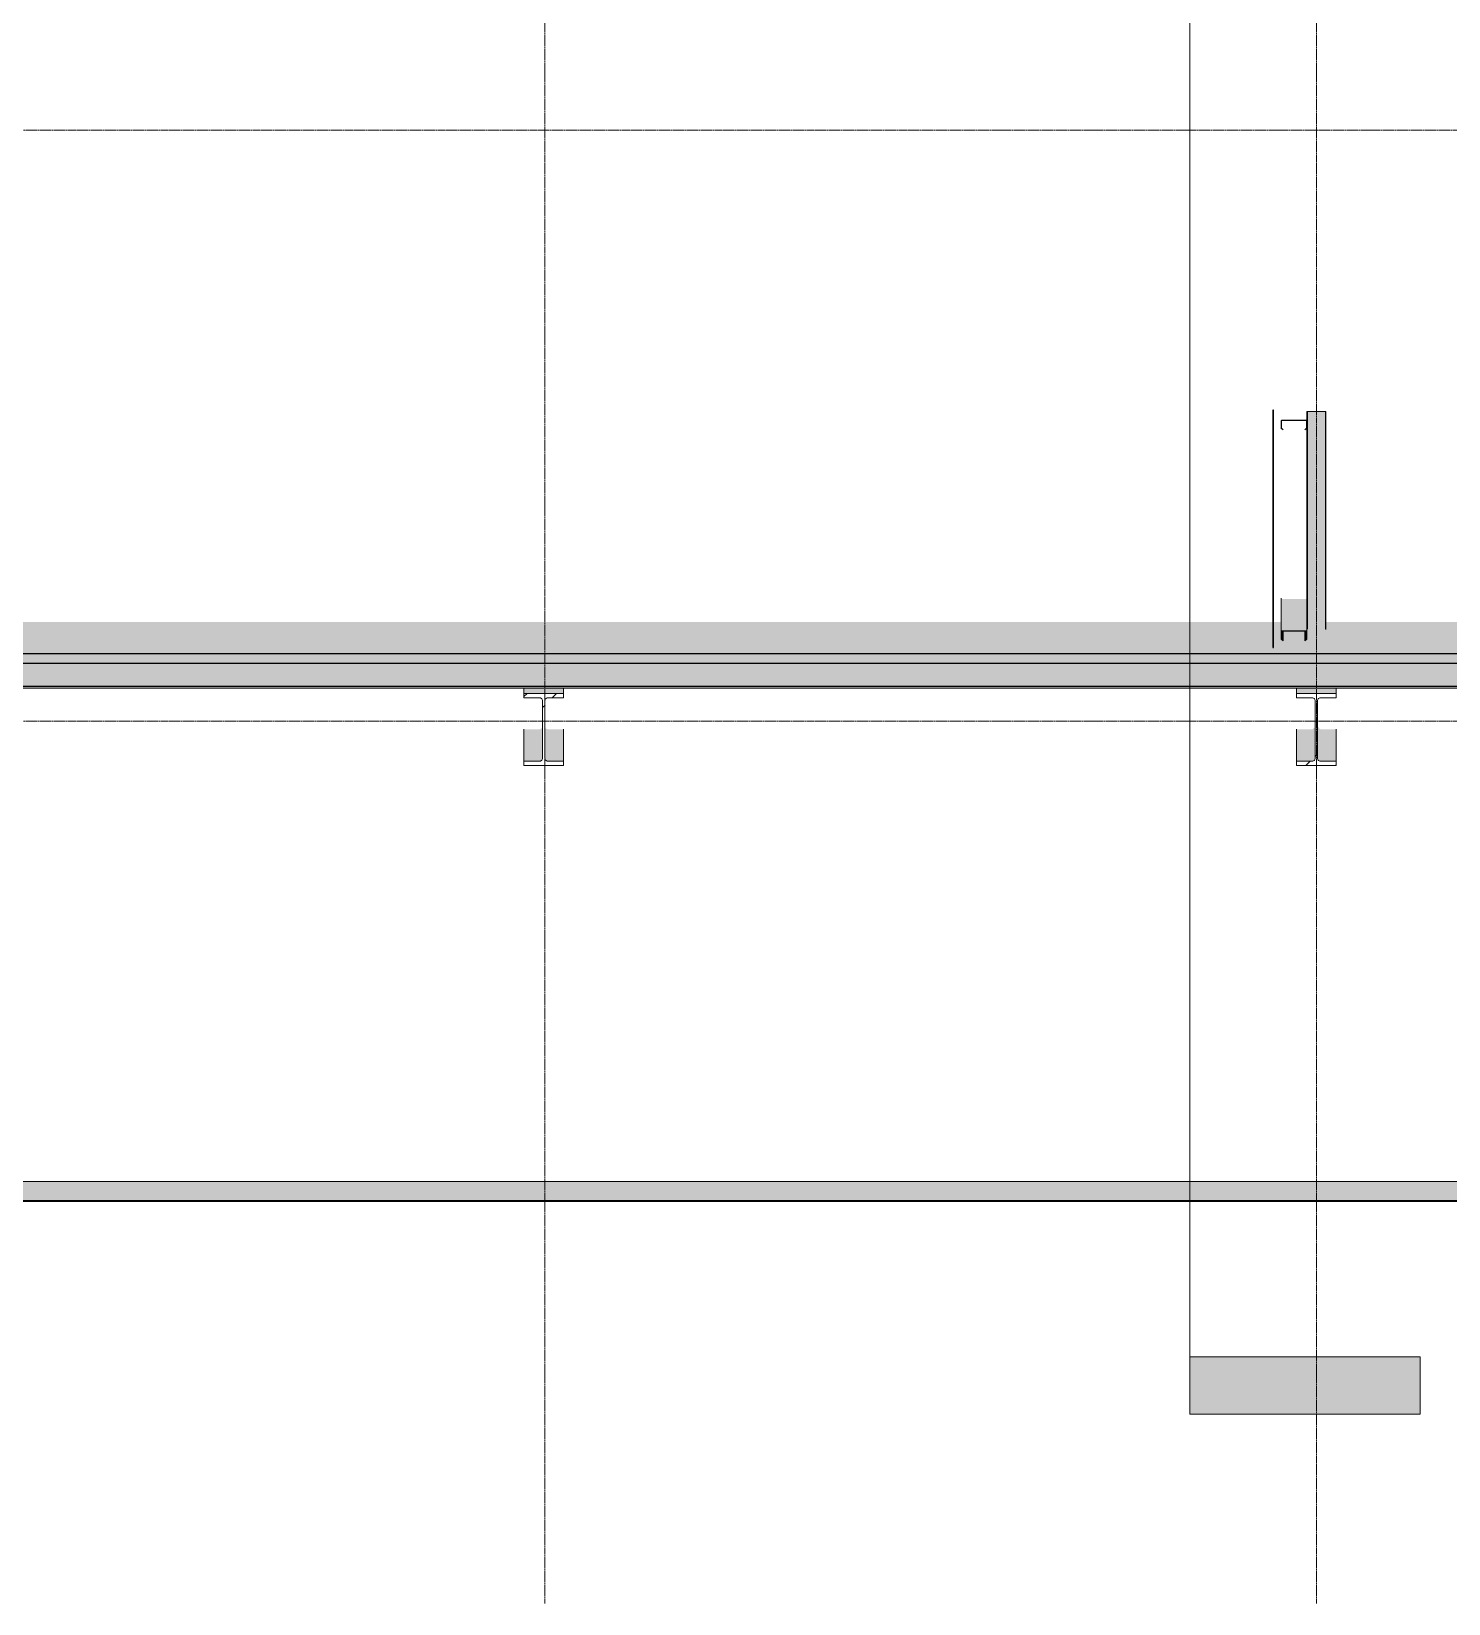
# Model space of a CAD drawing. Header units: inches. Extents: x 20616 to 28758, y -265 to 853.
# Drawn here: x 21948.2 to 22391.4, y -132 to 359.7 of the extents above; entities that cross this region are included whole.
import ezdxf

# ---------------------------------------------------------------- set-up
doc = ezdxf.new("R2010")
doc.units = ezdxf.units.IN
doc.header["$MEASUREMENT"] = 0
doc.linetypes.add('Grid Line 1_2_', pattern=[0.875, 0.5, -0.125, 0.125, -0.125])
doc.linetypes.add('Hidden 1_8_', pattern=[0.1875, 0.125, -0.0625])
for name, color, linetype, lineweight in [('A-FLOR-LEVL', 51, 'Continuous', 9), ('A-ROOF', 132, 'Continuous', 9), ('C-BLDG-PADS', 91, 'Continuous', 9), ('C-TOPO', 7, 'Continuous', 9), ('G-ANNO-SYMB', 111, 'Continuous', 9), ('L-SITE-WALL', 31, 'Continuous', 9), ('S-BEAM', 12, 'Continuous', 9), ('S-COLS', 52, 'Continuous', 9), ('S-GRID', 1, 'Continuous', 9)]:
    doc.layers.add(name, color=color, linetype=linetype, lineweight=lineweight)
pattern_1 = [(45, (22045.226, 94.61), (-19.007, 19.007), []), (45, (22045.226, 123.41), (-19.007, 19.007), [])]

# ---------------------------------------------------------------- blocks, each defined once
blk = doc.blocks.new('W-Wide Flange - W21X166-782968-Section 15')
at = {"layer": 'S-BEAM'}
for points in [[(22114.64, 152.61), (22114.64, 154.25), (22102.24, 154.25), (22102.24, 152.61)], [(22107.15, 131.45), (22107.18, 131.47), (22107.18, 141.45), (22102.24, 141.45), (22102.24, 131.45)], [(22107.18, 131.45), (22107.59, 131.56), (22107.91, 131.84), (22108.06, 132.23), (22108.07, 132.34), (22108.01, 142.03), (22107.54, 141.56), (22107.38, 141.47), (22107.18, 141.45), (22107.18, 131.47)], [(22109.71, 131.45), (22109.71, 141.45), (22109.29, 141.55), (22109.14, 141.69), (22108.9, 142.04), (22108.83, 142.23), (22108.82, 142.31), (22108.82, 142.34), (22108.88, 132.03), (22109.04, 131.76), (22109.39, 131.51), (22109.6, 131.46)], [(22111.51, 131.45), (22114.64, 131.45), (22114.64, 141.45), (22109.71, 141.45), (22109.71, 131.45)]]:
    blk.add_hatch(color=256, dxfattribs=at).paths.add_polyline_path(points, flags=0)
h = blk.add_hatch(dxfattribs=at)
h.set_pattern_fill('FP_1', color=256, style=0, pattern_type=2)
h.set_pattern_definition(pattern_1)
h.paths.add_polyline_path([(22114.64, 130.09), (22114.64, 131.45), (22109.51, 131.47), (22109.15, 131.64), (22108.91, 131.95), (22108.82, 132.34), (22108.84, 150.56), (22109.01, 150.91), (22109.32, 151.16), (22109.71, 151.25), (22114.64, 151.25), (22114.64, 152.61), (22102.24, 152.61), (22102.24, 151.25), (22107.38, 151.23), (22107.73, 151.05), (22107.98, 150.74), (22108.07, 150.36), (22108.05, 132.14), (22107.87, 131.79), (22107.56, 131.54), (22107.15, 131.45), (22102.24, 131.45), (22102.24, 130.09)], flags=0)
for p, q in [((22102.24, 152.61), (22102.24, 154.25)), ((22114.64, 152.61), (22114.64, 154.25)), ((22102.24, 141.45), (22102.24, 131.45)), ((22114.64, 131.45), (22114.64, 141.45))]:
    blk.add_line(p, q, dxfattribs=at)
at = {"layer": 'S-BEAM', "lineweight": 15}
for p, q in [((22114.64, 152.61), (22102.24, 152.61)), ((22102.24, 152.61), (22102.24, 151.25)), ((22114.64, 151.25), (22114.64, 152.61)), ((22102.24, 151.25), (22107.18, 151.25)), ((22108.07, 150.36), (22108.07, 132.34)), ((22108.82, 132.34), (22108.82, 150.36)), ((22109.71, 151.25), (22114.64, 151.25)), ((22107.18, 131.45), (22102.24, 131.45)), ((22102.24, 131.45), (22102.24, 130.09)), ((22102.24, 130.09), (22114.64, 130.09)), ((22114.64, 131.45), (22109.71, 131.45)), ((22114.64, 130.09), (22114.64, 131.45))]:
    blk.add_line(p, q, dxfattribs=at)
at = {"layer": 'S-BEAM', "lineweight": 15, "flags": 128}
for points in [[(22107.18, 151.25), (22107.38, 151.23), (22107.56, 151.16), (22107.73, 151.05), (22107.87, 150.91), (22107.98, 150.74), (22108.05, 150.56), (22108.07, 150.36)], [(22108.82, 150.36), (22108.84, 150.56), (22108.91, 150.74), (22109.01, 150.91), (22109.15, 151.05), (22109.32, 151.16), (22109.51, 151.23), (22109.71, 151.25)], [(22108.07, 132.34), (22108.05, 132.14), (22107.98, 131.95), (22107.87, 131.79), (22107.73, 131.64), (22107.56, 131.54), (22107.38, 131.47), (22107.18, 131.45)], [(22109.71, 131.45), (22109.51, 131.47), (22109.32, 131.54), (22109.15, 131.64), (22109.01, 131.79), (22108.91, 131.95), (22108.84, 132.14), (22108.82, 132.34)]]:
    blk.add_lwpolyline(points, dxfattribs=at)
blk = doc.blocks.new('W-Wide Flange - W21X166-816541-Section 15')
at = {"layer": 'S-BEAM'}
for points in [[(22356.25, 152.61), (22356.25, 154.25), (22343.85, 154.25), (22343.85, 152.61)], [(22346.69, 131.45), (22348.79, 131.47), (22348.79, 141.45), (22343.85, 141.45), (22343.85, 131.45)], [(22348.79, 131.45), (22349.2, 131.56), (22349.52, 131.84), (22349.67, 132.23), (22349.68, 132.34), (22349.62, 142.03), (22348.87, 141.46), (22348.79, 141.45), (22348.79, 131.47)], [(22351.32, 131.45), (22351.32, 141.45), (22351.17, 141.49), (22350.43, 142.33), (22350.43, 142.34), (22350.49, 132.03), (22350.65, 131.76), (22351, 131.51), (22351.21, 131.46)], [(22356.25, 131.45), (22356.25, 141.45), (22351.32, 141.45), (22351.32, 131.45)]]:
    blk.add_hatch(color=256, dxfattribs=at).paths.add_polyline_path(points, flags=0)
h = blk.add_hatch(dxfattribs=at)
h.set_pattern_fill('FP_1', color=256, style=0, pattern_type=2)
h.set_pattern_definition(pattern_1)
h.paths.add_polyline_path([(22356.25, 130.09), (22356.25, 131.45), (22351.05, 131.5), (22350.76, 131.64), (22350.52, 131.95), (22350.43, 132.34), (22350.45, 150.56), (22350.62, 150.91), (22350.93, 151.16), (22351.32, 151.25), (22356.25, 151.25), (22356.25, 152.61), (22343.85, 152.61), (22343.85, 151.25), (22348.99, 151.23), (22349.34, 151.05), (22349.59, 150.74), (22349.68, 150.36), (22349.66, 132.14), (22349.48, 131.79), (22349.17, 131.54), (22348.79, 131.45), (22343.85, 131.45), (22343.85, 130.09)], flags=0)
for p, q in [((22343.85, 152.61), (22343.85, 154.25)), ((22356.25, 152.61), (22356.25, 154.25)), ((22343.85, 141.45), (22343.85, 131.45)), ((22356.25, 131.45), (22356.25, 141.45))]:
    blk.add_line(p, q, dxfattribs=at)
at = {"layer": 'S-BEAM', "lineweight": 15}
for p, q in [((22356.25, 152.61), (22343.85, 152.61)), ((22343.85, 152.61), (22343.85, 151.25)), ((22356.25, 151.25), (22356.25, 152.61)), ((22343.85, 151.25), (22348.79, 151.25)), ((22349.68, 150.36), (22349.68, 132.34)), ((22350.43, 132.34), (22350.43, 150.36)), ((22351.32, 151.25), (22356.25, 151.25)), ((22348.79, 131.45), (22343.85, 131.45)), ((22343.85, 131.45), (22343.85, 130.09)), ((22343.85, 130.09), (22356.25, 130.09)), ((22356.25, 131.45), (22351.32, 131.45)), ((22356.25, 130.09), (22356.25, 131.45))]:
    blk.add_line(p, q, dxfattribs=at)
at = {"layer": 'S-BEAM', "lineweight": 15, "flags": 128}
for points in [[(22348.79, 151.25), (22348.99, 151.23), (22349.17, 151.16), (22349.34, 151.05), (22349.48, 150.91), (22349.59, 150.74), (22349.66, 150.56), (22349.68, 150.36)], [(22350.43, 150.36), (22350.45, 150.56), (22350.52, 150.74), (22350.62, 150.91), (22350.76, 151.05), (22350.93, 151.16), (22351.12, 151.23), (22351.32, 151.25)], [(22349.68, 132.34), (22349.66, 132.14), (22349.59, 131.95), (22349.48, 131.79), (22349.34, 131.64), (22349.17, 131.54), (22348.99, 131.47), (22348.79, 131.45)], [(22351.32, 131.45), (22351.12, 131.47), (22350.93, 131.54), (22350.76, 131.64), (22350.62, 131.79), (22350.52, 131.95), (22350.45, 132.14), (22350.43, 132.34)]]:
    blk.add_lwpolyline(points, dxfattribs=at)
blk = doc.blocks.new('HSS-Hollow Structural Section-Column - HSS6X6X3_16-808865-Section 15')
at = {"layer": 'S-COLS', "linetype": 'Hidden 1_8_'}
for p, q in [((22347.23, 240.83), (22347.23, 172.69)), ((22352.88, 172.69), (22352.88, 240.83))]:
    blk.add_line(p, q, dxfattribs=at)
blk = doc.blocks.new('Girt_C - 8_D-815146-Section 15')
at = {"layer": 'S-BEAM'}
h = blk.add_hatch(color=256, dxfattribs=at)
h.paths.add_polyline_path([(22346.48, 235.04), (22347.05, 235.52), (22347.05, 237.89), (22346.94, 237.89), (22346.94, 235.57), (22346.41, 235.12)], flags=0)
h.paths.add_polyline_path([(22339.63, 235.04), (22339.7, 235.12), (22339.16, 235.57), (22339.16, 237.89), (22339.05, 237.89), (22339.05, 235.52)], flags=0)
h.paths.add_polyline_path([(22342.34, 237.96), (22346.87, 237.96), (22346.87, 238.07), (22339.24, 238.07), (22339.24, 237.96)], flags=0)
at = {"layer": 'S-BEAM', "lineweight": 15}
for p, q in [((22339.05, 237.89), (22339.05, 235.52)), ((22339.16, 235.57), (22339.16, 237.89)), ((22346.87, 238.07), (22339.24, 238.07)), ((22339.24, 237.96), (22346.87, 237.96)), ((22346.94, 237.89), (22346.94, 235.57)), ((22347.05, 235.52), (22347.05, 237.89)), ((22339.05, 235.52), (22339.63, 235.04)), ((22339.7, 235.12), (22339.16, 235.57)), ((22339.63, 235.04), (22339.7, 235.12)), ((22346.94, 235.57), (22346.41, 235.12)), ((22346.41, 235.12), (22346.48, 235.04)), ((22346.48, 235.04), (22347.05, 235.52))]:
    blk.add_line(p, q, dxfattribs=at)
for centre, radius, start, end in [((22339.24, 237.89), 0.188, 90, 180), ((22339.24, 237.89), 0.0782, 90, 176.9576), ((22346.87, 237.89), 0.188, 0, 90), ((22346.87, 237.89), 0.0782, 2.1227, 90)]:
    blk.add_arc(centre, radius, start, end, dxfattribs=at)
blk = doc.blocks.new('Girt_C - 8_D-815152-Section 15')
at = {"layer": 'S-BEAM'}
for points in [[(22339.05, 171.98), (22339.17, 172.16), (22339.24, 172.17), (22339.15, 182.15), (22339.05, 181.98)], [(22339.24, 172.17), (22346.87, 172.17), (22346.87, 182.17), (22339.24, 182.17)], [(22347.05, 171.98), (22346.97, 182.14), (22346.87, 182.17), (22346.94, 172.16), (22347.04, 172.06)], [(22339.7, 169.22), (22339.64, 172.06), (22339.24, 172.12), (22339.24, 169.6)], [(22346.41, 169.22), (22346.94, 169.67), (22346.86, 172.06), (22346.41, 172.06)]]:
    blk.add_hatch(color=256, dxfattribs=at).paths.add_polyline_path(points, flags=0)
h = blk.add_hatch(color=256, dxfattribs=at)
h.paths.add_polyline_path([(22339.63, 169.13), (22339.7, 169.22), (22339.16, 169.67), (22339.16, 171.99), (22339.05, 171.98), (22339.05, 169.61)], flags=0)
h.paths.add_polyline_path([(22346.48, 169.13), (22347.05, 169.61), (22347.05, 171.98), (22346.94, 171.99), (22346.94, 169.67), (22346.41, 169.22)], flags=0)
h.paths.add_polyline_path([(22342.34, 172.06), (22346.87, 172.06), (22346.87, 172.17), (22339.24, 172.17), (22339.24, 172.06)], flags=0)
for p, q in [((22339.05, 182.42), (22339.05, 171.98)), ((22347.05, 171.98), (22347.05, 180.13)), ((22339.16, 172.15), (22339.16, 171.99)), ((22339.16, 172.15), (22339.16, 171.99)), ((22346.94, 172.15), (22346.94, 171.99)), ((22346.94, 172.15), (22346.94, 171.99)), ((22339.7, 172.06), (22339.7, 169.22)), ((22346.41, 172.07), (22346.41, 169.22))]:
    blk.add_line(p, q, dxfattribs=at)
at = {"layer": 'S-BEAM', "lineweight": 15}
for p, q in [((22346.87, 172.17), (22339.24, 172.17)), ((22339.05, 171.98), (22339.05, 169.61)), ((22339.05, 169.61), (22339.63, 169.13)), ((22339.16, 169.67), (22339.16, 171.99)), ((22339.7, 169.22), (22339.16, 169.67)), ((22339.24, 172.06), (22346.87, 172.06)), ((22339.63, 169.13), (22339.7, 169.22)), ((22346.94, 169.67), (22346.41, 169.22)), ((22346.41, 169.22), (22346.48, 169.13)), ((22346.48, 169.13), (22347.05, 169.61)), ((22346.94, 171.99), (22346.94, 169.67)), ((22347.05, 169.61), (22347.05, 171.98))]:
    blk.add_line(p, q, dxfattribs=at)
at = {"layer": 'S-BEAM', "lineweight": 15, "flags": 128}
for points in [[(22339.24, 172.17), (22339.17, 172.16), (22339.11, 172.12), (22339.07, 172.06), (22339.05, 171.98)], [(22347.05, 171.98), (22347.04, 172.06), (22347, 172.12), (22346.94, 172.16), (22346.87, 172.17)], [(22339.16, 171.99), (22339.17, 172.03), (22339.2, 172.05), (22339.24, 172.06)], [(22346.87, 172.06), (22346.9, 172.05), (22346.93, 172.02), (22346.94, 171.99)]]:
    blk.add_lwpolyline(points, dxfattribs=at)
blk = doc.blocks.new('Girt_Z - 8_D-834020-Section 15')
at = {"layer": 'S-BEAM'}
h = blk.add_hatch(color=256, dxfattribs=at)
h.paths.add_polyline_path([(21784.86, 154.87), (22786.18, 154.87), (22786.18, 162.12), (21414.12, 162.09), (21414.12, 154.87), (21645.49, 154.87)], flags=0)
h.paths.add_polyline_path([(20913.8, 154.87), (21409.12, 154.87), (21409.11, 162.12), (20902.55, 162.12), (20902.55, 154.87)], flags=0)
h = blk.add_hatch(color=256, dxfattribs=at)
h.paths.add_polyline_path([(20913.8, 154.25), (21409.12, 154.25), (21409.12, 154.8), (20902.55, 154.8), (20902.55, 154.25)], flags=0)
h.paths.add_polyline_path([(21414.12, 154.25), (22786.18, 154.25), (22786.18, 154.8), (21414.12, 154.8)], flags=0)
for p, q in [((21414.12, 154.87), (22786.18, 154.87)), ((21414.12, 154.8), (22786.18, 154.8)), ((21414.12, 154.25), (22786.18, 154.25))]:
    blk.add_line(p, q, dxfattribs=at)
blk = doc.blocks.new('Section - 3_32_ x 3_8_-18514-Section 15')
at = {"layer": 'G-ANNO-SYMB'}
blk.add_hatch(color=256, dxfattribs=at).paths.add_polyline_path([(22382.53, -54.82), (22310.53, -54.82), (22310.53, -72.82), (22382.53, -72.82)], flags=0)
for p, q in [((22310.53, -72.82), (22310.53, -54.82)), ((22310.53, -54.82), (22382.53, -54.82)), ((22382.53, -54.82), (22382.53, -72.82)), ((22382.53, -72.82), (22310.53, -72.82))]:
    blk.add_line(p, q, dxfattribs=at)

msp = doc.modelspace()

# ---------------------------------------------------------------- hatches: boundary and pattern name
at = {"layer": 'A-ROOF'}
h = msp.add_hatch(color=256, dxfattribs=at)
h.paths.add_polyline_path([(22347.05287, 171.98413), (22346.94349, 172.11683), (22347.01692, 171.98507), (22347.04768, 171.98427)], flags=0)
h.paths.add_polyline_path([(22339.05287, 171.98413), (22339.16224, 171.98823), (22339.08882, 172.08842), (22339.05368, 171.98823)], flags=0)
h.paths.add_polyline_path([(22481.70799, 164.99325), (22786.67725, 164.99325), (22786.67725, 172.68649), (22781.30281, 172.70099), (22781.30281, 174.99322), (22677.98144, 174.99322), (22677.95019, 168), (22593.76269, 168), (22593.73144, 174.99322), (22530.08406, 174.99322), (22530.05281, 168), (22445.86531, 168), (22445.83406, 174.99322), (22353.05281, 174.99322), (22353.00619, 172.69374), (22352.70481, 172.68649), (22347.05287, 172.62338), (22347.05287, 169.61489), (22346.47833, 169.13238), (22346.40803, 169.21624), (22346.40803, 172.06232), (22339.69771, 172.06232), (22339.6274, 169.13238), (22339.05287, 169.66594), (22339.05287, 174.99322), (22336.67781, 174.99322), (22336.67781, 166.99325), (22336.42781, 166.99325), (22336.42781, 174.99322), (20888.92822, 174.99322), (20888.92822, 164.99325), (22412.02299, 164.99325)], flags=0)
h.paths.add_polyline_path([(22675.32157, 168.8125), (22675.95019, 168.89017), (22676.24882, 169.01386), (22676.45019, 169.5), (22676.24882, 169.98614), (22675.76269, 170.1875), (22674.63769, 170.1875), (22674.15155, 169.98614), (22673.95019, 169.5), (22674.15155, 169.01386), (22674.63769, 168.8125)], flags=0)
h.paths.add_polyline_path([(22448.05281, 168.8125), (22449.17781, 168.8125), (22449.66395, 169.01386), (22449.86531, 169.5), (22449.66395, 169.98614), (22449.17781, 170.1875), (22447.86531, 170.10983), (22447.56667, 169.98614), (22447.36531, 169.5), (22447.56667, 169.01386)], flags=0)
h.paths.add_polyline_path([(22526.74031, 168.8125), (22528.05281, 168.89017), (22528.35145, 169.01386), (22528.55281, 169.5), (22528.35145, 169.98614), (22527.86531, 170.1875), (22526.74031, 170.1875), (22526.25417, 169.98614), (22526.05281, 169.5), (22526.25417, 169.01386)], flags=0)
h.paths.add_polyline_path([(22597.07519, 168.8125), (22597.56132, 169.01386), (22597.76269, 169.5), (22597.56132, 169.98614), (22597.07519, 170.1875), (22595.76269, 170.10983), (22595.46405, 169.98614), (22595.26269, 169.5), (22595.46405, 169.01386), (22595.95019, 168.8125), (22596.50907, 168.8125)], flags=0)
msp.add_hatch(color=256, dxfattribs=at).paths.add_polyline_path([(22786.67781, 162.11576), (22786.67781, 164.99325), (20888.92781, 164.99325), (20888.92781, 162.11576), (22777.86924, 162.11576)], flags=0)
at = {"layer": 'C-BLDG-PADS'}
h = msp.add_hatch(dxfattribs=at)
h.set_pattern_fill('FP_2', color=256, style=0, pattern_type=2)
h.set_pattern_definition([(50, (22045.226, 94.61), (55.0854, -4.8198), [5.76, -63.36]), (355, (22045.226, 94.61), (-10.6557, 57.7685), [4.608, -50.688]), (100.451, (22049.817, 94.21), (44.4295, 52.9487), [4.895, -53.848]), (46.184, (22045.226, 109.97), (81.9644, -12.712), [8.64, -95.04]), (96.636, (22052.06, 108.91), (71.7815, 74.8124), [7.343, -80.772]), (351.184, (22045.23, 109.97), (71.782, 74.8124), [6.912, -76.032]), (21, (22052.906, 106.13), (45.842, -30.9215), [5.76, -63.36]), (326, (22052.906, 106.13), (18.687, 55.6915), [4.608, -50.688]), (71.451, (22056.727, 103.553), (64.529, 24.77), [4.895, -53.848]), (37.5, (22045.226, 94.61), (0.9339, 25.5668), [2.534, -47.539, 2.534, -48.922, -50.88]), (37.5, (22045.226, 94.61), (0.9339, 25.5668), [-101.53, 2.534, -48.346]), (7.5, (22045.226, 94.61), (20.20404, 30.2913), [2.534, -26.803, 2.534, -46.387, -19.392]), (7.5, (22045.226, 94.61), (20.20404, 30.2913), [-78.259, 2.534, -16.858]), (327.5, (22028.1, 94.61), (40.9978, -1.7324), [2.534, -16.666, 2.534, -57.37, -79.488]), (327.5, (22028.1, 94.61), (40.9978, -1.7324), [-79.104, 2.534, -76.954]), (317.5, (22020.42, 94.61), (44.7889, 7.6878), [2.534, -22.426, 2.534, -37.248, -56.448]), (317.5, (22020.42, 94.61), (44.7889, 7.6878), [-64.742, 2.534, -53.914])])
h.paths.add_polyline_path([(22799.42781, -6), (22799.42781, 0), (20896.51541, 0), (20896.51541, -6), (22760.44799, -6)], flags=0)
at = {"layer": 'L-SITE-WALL'}
msp.add_hatch(color=256, dxfattribs=at).paths.add_polyline_path([(22336.42781, 166.99325), (22336.67781, 166.99325), (22336.67781, 241.25), (22336.42781, 241.25), (22336.42781, 168.46593)], flags=0)
at = {"layer": 'S-COLS'}
for points in [[(22347.40081, 172.68649), (22347.40081, 240.82637), (22347.05281, 240.82637), (22347.09943, 172.69374), (22347.37451, 172.68678)], [(22347.40081, 172.68649), (22352.70481, 172.68649), (22352.70481, 240.82637), (22347.40081, 240.82637), (22347.40081, 187.22093)], [(22352.70481, 172.68649), (22353.05281, 172.70099), (22353.00619, 240.82637), (22352.70481, 240.82637), (22352.70481, 187.22093)]]:
    msp.add_hatch(color=256, dxfattribs=at).paths.add_polyline_path(points, flags=0)

# ---------------------------------------------------------------- linework, layer by layer
at = {"layer": 'A-FLOR-LEVL', "linetype": 'Grid Line 1_2_'}
for p, q in [((20615.90908, 328.82637), (23232.5346, 328.82637)), ((20615.90908, 144), (23232.5346, 144)), ((20615.90908, 0), (23232.5346, 0))]:
    msp.add_line(p, q, dxfattribs=at)
at = {"layer": 'A-ROOF', "lineweight": 25}
for p, q in [((22786.67781, 164.99325), (20888.92781, 164.99325)), ((21414.11531, 162.11576), (22786.67781, 162.11576))]:
    msp.add_line(p, q, dxfattribs=at)
at = {"layer": 'C-BLDG-PADS'}
for p, q in [((22799.42781, 0), (20900.17781, 0)), ((20896.51541, -6), (22799.42781, -6))]:
    msp.add_line(p, q, dxfattribs=at)
at = {"layer": 'C-TOPO', "lineweight": 35}
for p, q in [((20960.05999, -6.00628), (22330.51932, -6.00628)), ((22330.51932, -6.00628), (22774.85531, -6.00628))]:
    msp.add_line(p, q, dxfattribs=at)
at = {"layer": 'C-TOPO'}
for p in [(20960.06104, -6.00628), (22774.85449, -6.00628)]:
    msp.add_line(p, (22330.51904, -6.00628), dxfattribs=at)
at = {"layer": 'G-ANNO-SYMB'}
msp.add_line((22310.53102, 735.44513), (22310.53102, -54.81697), dxfattribs=at)
at = {"layer": 'L-SITE-WALL', "lineweight": 25}
for p, q in [((22336.67781, 241.25), (22336.42781, 241.25)), ((22336.42781, 241.25), (22336.42781, 166.99325)), ((22336.67781, 166.99325), (22336.67781, 241.25)), ((22336.42781, 166.99325), (22336.67781, 166.99325))]:
    msp.add_line(p, q, dxfattribs=at)
at = {"layer": 'S-COLS'}
for p, q in [((22347.05281, 240.82637), (22347.05281, 237.8851)), ((22347.40081, 240.82637), (22347.05281, 240.82637)), ((22352.70481, 240.82637), (22347.40081, 240.82637)), ((22353.05281, 240.82637), (22352.70481, 240.82637)), ((22353.05281, 172.67641), (22353.05281, 240.82637)), ((22347.05281, 235.51791), (22347.05281, 179.6676))]:
    msp.add_line(p, q, dxfattribs=at)
at = {"layer": 'S-GRID', "linetype": 'Grid Line 1_2_'}
for p, q in [((22108.80281, -132), (22108.80281, 648.65882)), ((22350.05281, -132), (22350.05281, 648.65882))]:
    msp.add_line(p, q, dxfattribs=at)

# ---------------------------------------------------------------- block references
at = {"layer": 'G-ANNO-SYMB'}
msp.add_blockref('Section - 3_32_ x 3_8_-18514-Section 15', (0, 0), dxfattribs=at)
at = {"layer": 'S-BEAM'}
for name in ['Girt_C - 8_D-815146-Section 15', 'Girt_C - 8_D-815152-Section 15', 'Girt_Z - 8_D-834020-Section 15', 'W-Wide Flange - W21X166-782968-Section 15', 'W-Wide Flange - W21X166-816541-Section 15']:
    msp.add_blockref(name, (0, 0), dxfattribs=at)
at = {"layer": 'S-COLS', "linetype": 'Hidden 1_8_'}
msp.add_blockref('HSS-Hollow Structural Section-Column - HSS6X6X3_16-808865-Section 15', (0, 0), dxfattribs=at)

doc.saveas('drawing.dxf')
